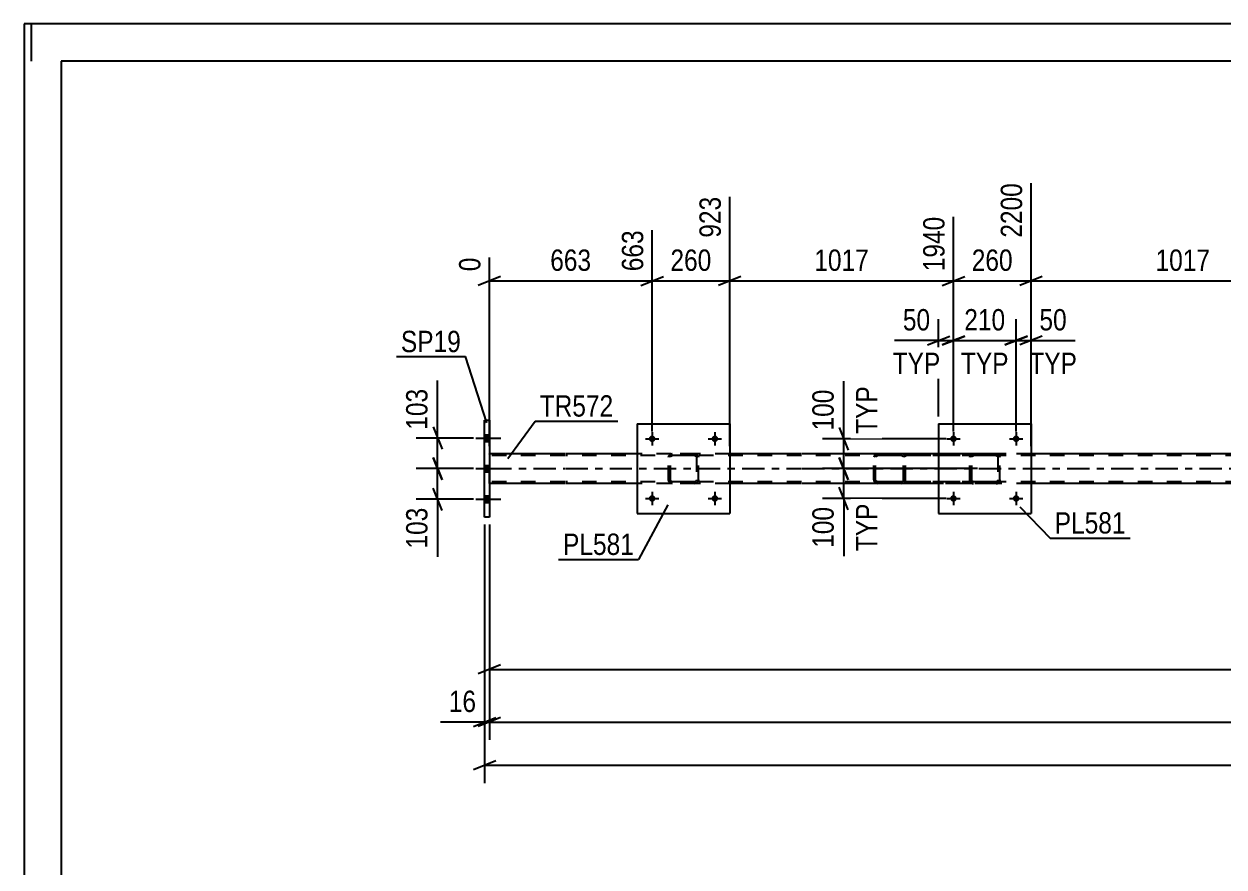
# Model space of a CAD drawing. Header units: millimetres. Extents: x 0 to 841, y 0 to 594.
# Drawn here: x 0 to 160.8, y 481 to 594 of the extents above; entities that cross this region are included whole.
import ezdxf

# ---------------------------------------------------------------- set-up
doc = ezdxf.new("R2010")
doc.units = ezdxf.units.MM
doc.linetypes.add('DXK_LINE_DOT2', pattern=[3.9198, 1.9599, -1.9599])
doc.linetypes.add('DXK_LINE_DOT3', pattern=[5.9187, 2.979, -0.9799, 0.9799, -0.9799])
doc.styles.add('Arial Narrow', font='ARIALN.TTF', dxfattribs={"height": 0.2})

# ---------------------------------------------------------------- blocks, each defined once
blk = doc.blocks.new('Unknown-122568519-1133 - 12225')
at = {"color": 5, "linetype": 'Continuous'}
for p, q in [((841, 594), (0, 594)), ((0, 594), (0, 0)), ((1, 589), (1, 594)), ((836, 589), (5, 589)), ((5, 589), (5, 5))]:
    blk.add_line(p, q, dxfattribs=at)
blk = doc.blocks.new('Bolt-122568519-3935 - 3869')
at = {"linetype": 'Continuous'}
for points in [[(125, 538.38, -1), (124.12, 538.38, -1)], [(133.4, 538.38, -1), (132.52, 538.38, -1)]]:
    blk.add_hatch(color=1, dxfattribs=at).paths.add_polyline_path(points)
at = {"color": 1, "linetype": 'Continuous'}
for p, q in [((124.56, 539.26), (124.56, 537.5)), ((132.96, 539.26), (132.96, 537.5)), ((123.68, 538.38), (125.44, 538.38)), ((132.08, 538.38), (133.84, 538.38))]:
    blk.add_line(p, q, dxfattribs=at)
blk = doc.blocks.new('Bolt-122568519-3936 - 3869')
at = {"linetype": 'Continuous'}
for points in [[(125, 530.38, -1), (124.12, 530.38, -1)], [(133.4, 530.38, -1), (132.52, 530.38, -1)]]:
    blk.add_hatch(color=1, dxfattribs=at).paths.add_polyline_path(points)
at = {"color": 1, "linetype": 'Continuous'}
for p, q in [((124.56, 531.26), (124.56, 529.5)), ((132.96, 531.26), (132.96, 529.5)), ((123.68, 530.38), (125.44, 530.38)), ((132.08, 530.38), (133.84, 530.38))]:
    blk.add_line(p, q, dxfattribs=at)
blk = doc.blocks.new('Part-122568519-4022 - 3869')
at = {"color": 2, "linetype": 'Continuous'}
for p, q in [((72.48, 536.38), (62.36, 536.38)), ((82.18, 536.38), (72.58, 536.38)), ((104.18, 536.38), (94.58, 536.38)), ((122.56, 536.38), (104.28, 536.38)), ((173.64, 536.38), (134.96, 536.38)), ((72.48, 532.38), (62.36, 532.38)), ((82.18, 532.38), (72.58, 532.38)), ((104.18, 532.38), (94.58, 532.38)), ((122.56, 532.38), (104.28, 532.38)), ((173.64, 532.38), (134.96, 532.38))]:
    blk.add_line(p, q, dxfattribs=at)
at = {"color": 7, "linetype": 'DXK_LINE_DOT2'}
for p, q in [((62.36, 532.38), (62.36, 536.38)), ((72.48, 536.14), (62.36, 536.14)), ((104.18, 536.14), (72.58, 536.14)), ((94.58, 536.38), (82.18, 536.38)), ((747.02, 536.14), (104.28, 536.14)), ((747.02, 536.38), (122.56, 536.38)), ((134.96, 536.38), (122.56, 536.38)), ((72.48, 532.62), (62.36, 532.62)), ((104.18, 532.62), (72.58, 532.62)), ((94.58, 532.38), (82.18, 532.38)), ((747.02, 532.62), (104.28, 532.62)), ((134.96, 532.38), (122.56, 532.38))]:
    blk.add_line(p, q, dxfattribs=at)
at = {"color": 7, "linetype": 'DXK_LINE_DOT3'}
for p, q in [((62.36, 534.38), (72.48, 534.38)), ((72.58, 534.38), (104.18, 534.38)), ((104.28, 534.38), (747.02, 534.38))]:
    blk.add_line(p, q, dxfattribs=at)
blk = doc.blocks.new('Part-122568519-3990 - 3869')
at = {"color": 2, "linetype": 'Continuous'}
for p, q in [((61.72, 540.88), (62.36, 540.88)), ((61.72, 527.88), (61.72, 540.88)), ((62.36, 540.88), (62.36, 527.88)), ((62.36, 527.88), (61.72, 527.88))]:
    blk.add_line(p, q, dxfattribs=at)
blk = doc.blocks.new('Part-122568519-3991 - 3869')
at = {"color": 7, "linetype": 'DXK_LINE_DOT2'}
for p, q in [((113.91, 536.07), (113.88, 535.9)), ((113.88, 532.86), (113.88, 535.9)), ((113.91, 536.08), (113.91, 536.07)), ((114.13, 535.9), (114.15, 535.99)), ((114.13, 532.86), (114.13, 535.9)), ((114.15, 535.99), (114.21, 536.07)), ((114.39, 536.38), (114.19, 536.34)), ((114.21, 536.07), (114.29, 536.12)), ((114.29, 536.12), (114.39, 536.14)), ((129.38, 536.38), (114.39, 536.38)), ((129.38, 536.14), (114.39, 536.14)), ((117.82, 536.34), (117.62, 536.38)), ((117.62, 536.14), (117.72, 536.12)), ((117.72, 536.12), (117.8, 536.07)), ((117.8, 536.07), (117.86, 535.99)), ((117.86, 535.99), (117.88, 535.9)), ((117.88, 532.86), (117.88, 535.9)), ((118.1, 536.07), (118.09, 536.08)), ((118.13, 535.9), (118.1, 536.07)), ((118.13, 532.86), (118.13, 535.9)), ((113.88, 532.86), (113.9, 532.77)), ((113.9, 532.77), (113.91, 532.67)), ((114.15, 532.77), (114.13, 532.86)), ((114.21, 532.69), (114.15, 532.77)), ((114.19, 532.42), (114.39, 532.38)), ((114.29, 532.64), (114.21, 532.69)), ((114.39, 532.62), (114.29, 532.64)), ((129.38, 532.62), (114.39, 532.62)), ((129.38, 532.38), (114.39, 532.38)), ((117.72, 532.64), (117.62, 532.62)), ((117.62, 532.38), (117.82, 532.42)), ((117.8, 532.69), (117.72, 532.64)), ((117.86, 532.77), (117.8, 532.69)), ((117.88, 532.86), (117.86, 532.77)), ((118.09, 532.67), (118.11, 532.77)), ((118.11, 532.77), (118.13, 532.86))]:
    blk.add_line(p, q, dxfattribs=at)
for centre, start, end in [((114.37, 535.88), 110.7583, 155.68), ((117.64, 535.88), 24.32, 69.2417), ((114.37, 532.88), 204.32, 249.2417), ((117.64, 532.88), 290.7583, 335.68)]:
    blk.add_arc(centre, 0.496, start, end, dxfattribs=at)
blk = doc.blocks.new('Bolt-122568519-3933 - 3869')
at = {"linetype": 'Continuous'}
for points in [[(84.62, 538.38, -1), (83.74, 538.38, -1)], [(93.02, 538.38, -1), (92.14, 538.38, -1)]]:
    blk.add_hatch(color=1, dxfattribs=at).paths.add_polyline_path(points)
at = {"color": 1, "linetype": 'Continuous'}
for p, q in [((84.18, 539.26), (84.18, 537.5)), ((92.58, 539.26), (92.58, 537.5)), ((83.3, 538.38), (85.06, 538.38)), ((91.7, 538.38), (93.46, 538.38))]:
    blk.add_line(p, q, dxfattribs=at)
blk = doc.blocks.new('Bolt-122568519-3934 - 3869')
at = {"linetype": 'Continuous'}
for points in [[(84.62, 530.38, -1), (83.74, 530.38, -1)], [(93.02, 530.38, -1), (92.14, 530.38, -1)]]:
    blk.add_hatch(color=1, dxfattribs=at).paths.add_polyline_path(points)
at = {"color": 1, "linetype": 'Continuous'}
for p, q in [((84.18, 531.26), (84.18, 529.5)), ((92.58, 531.26), (92.58, 529.5)), ((83.3, 530.38), (85.06, 530.38)), ((91.7, 530.38), (93.46, 530.38))]:
    blk.add_line(p, q, dxfattribs=at)
blk = doc.blocks.new('Bolt-122568519-3961 - 3869')
at = {"linetype": 'Continuous'}
for points in [[(62.36, 538.04), (62.36, 538.92), (61.72, 538.92), (61.72, 538.04)], [(62.36, 538.04), (62.36, 538.92), (61.72, 538.92), (61.72, 538.04)], [(62.36, 538.04), (62.36, 538.92), (61.72, 538.92), (61.72, 538.04)], [(62.36, 533.94), (62.36, 534.82), (61.72, 534.82), (61.72, 533.94)], [(62.36, 533.94), (62.36, 534.82), (61.72, 534.82), (61.72, 533.94)], [(62.36, 529.84), (62.36, 530.72), (61.72, 530.72), (61.72, 529.84)], [(62.36, 529.84), (62.36, 530.72), (61.72, 530.72), (61.72, 529.84)], [(62.36, 529.84), (62.36, 530.72), (61.72, 530.72), (61.72, 529.84)]]:
    blk.add_hatch(color=1, dxfattribs=at).paths.add_polyline_path(points)
at = {"color": 1, "linetype": 'Continuous'}
for p, q in [((61.72, 538.92), (62.36, 538.92)), ((61.72, 538.92), (62.36, 538.92)), ((61.72, 538.92), (62.36, 538.92)), ((60.56, 538.48), (63.88, 538.48)), ((60.56, 538.48), (63.88, 538.48)), ((60.56, 538.48), (63.88, 538.48)), ((61.72, 538.04), (62.36, 538.04)), ((61.72, 538.04), (62.36, 538.04)), ((61.72, 538.04), (62.36, 538.04)), ((60.56, 534.38), (63.88, 534.38)), ((60.56, 534.38), (63.88, 534.38)), ((61.72, 534.82), (62.36, 534.82)), ((61.72, 534.82), (62.36, 534.82)), ((61.72, 533.94), (62.36, 533.94)), ((61.72, 533.94), (62.36, 533.94)), ((61.72, 530.72), (62.36, 530.72)), ((61.72, 530.72), (62.36, 530.72)), ((61.72, 530.72), (62.36, 530.72)), ((60.56, 530.28), (63.88, 530.28)), ((60.56, 530.28), (63.88, 530.28)), ((60.56, 530.28), (63.88, 530.28)), ((61.72, 529.84), (62.36, 529.84)), ((61.72, 529.84), (62.36, 529.84)), ((61.72, 529.84), (62.36, 529.84))]:
    blk.add_line(p, q, dxfattribs=at)
blk = doc.blocks.new('Part-122568519-4058 - 3869')
at = {"color": 2, "linetype": 'Continuous'}
for p, q in [((122.56, 540.38), (122.56, 528.38)), ((122.56, 540.38), (134.96, 540.38)), ((134.96, 540.38), (134.96, 528.38)), ((122.56, 528.38), (134.96, 528.38))]:
    blk.add_line(p, q, dxfattribs=at)
blk = doc.blocks.new('Part-122568519-4053 - 3869')
at = {"color": 7, "linetype": 'DXK_LINE_DOT2'}
for p, q in [((126.76, 535.9), (126.79, 536.08)), ((126.79, 536.08), (126.76, 535.9)), ((126.76, 532.86), (126.76, 535.9)), ((127, 535.9), (127.01, 535.99)), ((127, 532.86), (127, 535.9)), ((127.01, 535.99), (127.07, 536.07)), ((127.05, 536.34), (127.24, 536.38)), ((127.24, 536.38), (127.05, 536.34)), ((127.07, 536.07), (127.14, 536.12)), ((127.14, 536.12), (127.24, 536.14)), ((130.28, 536.38), (127.24, 536.38)), ((130.28, 536.14), (127.24, 536.14)), ((130.28, 536.38), (130.46, 536.34)), ((130.46, 536.34), (130.28, 536.38)), ((130.28, 536.14), (130.37, 536.12)), ((130.37, 536.12), (130.45, 536.07)), ((130.45, 536.07), (130.5, 535.99)), ((130.5, 535.99), (130.52, 535.9)), ((130.52, 535.9), (130.52, 532.86)), ((130.72, 536.08), (130.76, 535.9)), ((130.76, 535.9), (130.72, 536.08)), ((130.76, 532.86), (130.76, 535.9)), ((126.79, 532.67), (126.76, 532.86)), ((126.76, 532.86), (126.79, 532.67)), ((127.01, 532.77), (127, 532.86)), ((127.07, 532.69), (127.01, 532.77)), ((127.24, 532.38), (127.05, 532.41)), ((127.05, 532.41), (127.24, 532.38)), ((127.14, 532.64), (127.07, 532.69)), ((127.24, 532.62), (127.14, 532.64)), ((130.28, 532.62), (127.24, 532.62)), ((130.28, 532.38), (127.24, 532.38)), ((130.37, 532.64), (130.28, 532.62)), ((130.46, 532.41), (130.28, 532.38)), ((130.28, 532.38), (130.46, 532.41)), ((130.45, 532.69), (130.37, 532.64)), ((130.5, 532.77), (130.45, 532.69)), ((130.52, 532.86), (130.5, 532.77)), ((130.76, 532.86), (130.72, 532.67)), ((130.72, 532.67), (130.76, 532.86))]:
    blk.add_line(p, q, dxfattribs=at)
at = {"color": 7, "linetype": 'DXK_LINE_DOT3'}
blk.add_line((128.76, 534.38), (128.76, 534.38), dxfattribs=at)
at = {"color": 7, "linetype": 'DXK_LINE_DOT2'}
for centre, start, end in [((127.24, 535.9), 112.5, 157.5), ((127.24, 535.9), 112.5, 157.5), ((130.28, 535.9), 22.5, 67.5), ((130.28, 535.9), 22.5, 67.5), ((127.24, 532.86), 202.5, 247.5), ((127.24, 532.86), 202.5, 247.5), ((130.28, 532.86), 292.5, 337.5), ((130.28, 532.86), 292.5, 337.5)]:
    blk.add_arc(centre, 0.48, start, end, dxfattribs=at)
blk = doc.blocks.new('Part-122568519-4103 - 3869')
at = {"color": 7, "linetype": 'DXK_LINE_DOT2'}
for p, q in [((86.38, 535.9), (86.41, 536.08)), ((86.41, 536.08), (86.38, 535.9)), ((86.38, 532.86), (86.38, 535.9)), ((86.62, 535.9), (86.63, 535.99)), ((86.62, 532.86), (86.62, 535.9)), ((86.63, 535.99), (86.69, 536.07)), ((86.67, 536.34), (86.86, 536.38)), ((86.86, 536.38), (86.67, 536.34)), ((86.69, 536.07), (86.76, 536.12)), ((86.76, 536.12), (86.86, 536.14)), ((89.9, 536.38), (86.86, 536.38)), ((89.9, 536.14), (86.86, 536.14)), ((89.9, 536.38), (90.08, 536.34)), ((90.08, 536.34), (89.9, 536.38)), ((89.9, 536.14), (89.99, 536.12)), ((89.99, 536.12), (90.07, 536.07)), ((90.07, 536.07), (90.12, 535.99)), ((90.12, 535.99), (90.14, 535.9)), ((90.14, 535.9), (90.14, 532.86)), ((90.34, 536.08), (90.38, 535.9)), ((90.38, 535.9), (90.34, 536.08)), ((90.38, 532.86), (90.38, 535.9)), ((86.41, 532.67), (86.38, 532.86)), ((86.38, 532.86), (86.41, 532.67)), ((86.63, 532.77), (86.62, 532.86)), ((86.69, 532.69), (86.63, 532.77)), ((86.86, 532.38), (86.67, 532.42)), ((86.67, 532.42), (86.86, 532.38)), ((86.76, 532.64), (86.69, 532.69)), ((86.86, 532.62), (86.76, 532.64)), ((89.9, 532.62), (86.86, 532.62)), ((89.9, 532.38), (86.86, 532.38)), ((89.99, 532.64), (89.9, 532.62)), ((90.08, 532.42), (89.9, 532.38)), ((89.9, 532.38), (90.08, 532.42)), ((90.07, 532.69), (89.99, 532.64)), ((90.12, 532.77), (90.07, 532.69)), ((90.14, 532.86), (90.12, 532.77)), ((90.38, 532.86), (90.34, 532.67)), ((90.34, 532.67), (90.38, 532.86))]:
    blk.add_line(p, q, dxfattribs=at)
at = {"color": 7, "linetype": 'DXK_LINE_DOT3'}
blk.add_line((88.38, 534.38), (88.38, 534.38), dxfattribs=at)
at = {"color": 7, "linetype": 'DXK_LINE_DOT2'}
for centre, start, end in [((86.86, 535.9), 112.5, 157.5), ((86.86, 535.9), 112.5, 157.5), ((89.9, 535.9), 22.5, 67.5), ((89.9, 535.9), 22.5, 67.5), ((86.86, 532.86), 202.5, 247.5), ((86.86, 532.86), 202.5, 247.5), ((89.9, 532.86), 292.5, 337.5), ((89.9, 532.86), 292.5, 337.5)]:
    blk.add_arc(centre, 0.48, start, end, dxfattribs=at)
blk = doc.blocks.new('Part-122568519-4108 - 3869')
at = {"color": 2, "linetype": 'Continuous'}
for p, q in [((82.18, 540.38), (82.18, 528.38)), ((82.18, 540.38), (94.58, 540.38)), ((94.58, 540.38), (94.58, 528.38)), ((82.18, 528.38), (94.58, 528.38))]:
    blk.add_line(p, q, dxfattribs=at)
blk = doc.blocks.new('StraightDimension-122568519-4539 - 3869')
at = {"color": 7, "linetype": 'Continuous'}
for p, q in [((54.82, 535.88), (56.02, 532.88)), ((60.26, 534.38), (52.57, 534.38)), ((55.42, 530.28), (55.42, 534.38)), ((56.02, 528.78), (54.82, 531.78)), ((60.26, 530.28), (52.57, 530.28))]:
    blk.add_line(p, q, dxfattribs=at)
at = {"color": 0}
blk.add_wipeout([(54.67, 529.75), (50.47, 529.75), (50.47, 523.07), (54.67, 523.07)], dxfattribs=at)
at = {"color": 7, "linetype": 'Continuous'}
blk.add_line((55.42, 530.28), (55.42, 522.54), dxfattribs=at)
blk.add_line((55.42, 530.28), (55.42, 522.54), dxfattribs=at)
at = {"color": 3, "style": 'Arial Narrow'}
blk.add_text('103', height=2.863, rotation=90.0002, dxfattribs=at).set_placement((54.07, 523.67))
blk = doc.blocks.new('StraightDimension-122568519-5010 - 3869')
at = {"color": 7, "linetype": 'Continuous'}
for p, q in [((94.58, 537.38), (94.58, 570.84)), ((124.56, 539.38), (124.56, 568.16)), ((96.08, 560.15), (93.08, 558.95)), ((123.06, 558.95), (126.06, 560.15)), ((94.58, 559.55), (124.56, 559.55))]:
    blk.add_line(p, q, dxfattribs=at)
at = {"color": 0, "linetype": 'Continuous'}
blk.add_wipeout([(123.96, 568.76), (119.76, 568.76), (119.76, 560.25), (123.96, 560.25)], dxfattribs=at)
at = {"color": 0}
blk.add_wipeout([(113.82, 560.3), (113.82, 564.5), (105.31, 564.5), (105.31, 560.3)], dxfattribs=at)
at = {"color": 3, "linetype": 'Continuous', "style": 'Arial Narrow'}
blk.add_text('1940', height=2.863, rotation=90.0002, dxfattribs=at).set_placement((123.36, 560.85))
at = {"color": 3, "style": 'Arial Narrow'}
blk.add_text('1017', height=2.863, dxfattribs=at).set_placement((105.91, 560.9))
blk = doc.blocks.new('StraightDimension-122568519-4987 - 3869')
at = {"color": 7, "linetype": 'Continuous'}
for p, q in [((84.18, 539.38), (84.18, 566.34)), ((62.36, 537.38), (62.36, 562.68)), ((63.86, 560.15), (60.86, 558.95)), ((82.68, 558.95), (85.68, 560.15)), ((62.36, 559.55), (84.18, 559.55))]:
    blk.add_line(p, q, dxfattribs=at)
at = {"color": 0, "linetype": 'Continuous'}
for points in [[(83.58, 566.94), (79.38, 566.94), (79.38, 560.25), (83.58, 560.25)], [(61.76, 563.28), (57.56, 563.28), (57.56, 560.25), (61.76, 560.25)]]:
    blk.add_wipeout(points, dxfattribs=at)
at = {"color": 0}
blk.add_wipeout([(76.61, 560.3), (76.61, 564.5), (69.92, 564.5), (69.92, 560.3)], dxfattribs=at)
at = {"color": 3, "linetype": 'Continuous', "style": 'Arial Narrow'}
for s, height, p in [('663', 2.863, (82.98, 560.85)), ('0', 2.86, (61.16, 560.85))]:
    blk.add_text(s, height=height, rotation=90.0002, dxfattribs=at).set_placement(p)
at = {"color": 3, "style": 'Arial Narrow'}
blk.add_text('663', height=2.863, dxfattribs=at).set_placement((70.52, 560.9))
blk = doc.blocks.new('StraightDimension-122568519-4457 - 3869')
at = {"color": 7, "linetype": 'Continuous'}
for p, q in [((124.56, 539.38), (124.56, 554.41)), ((132.96, 539.38), (132.96, 554.41)), ((123.06, 550.96), (126.06, 552.16)), ((134.46, 552.16), (131.46, 550.96)), ((124.56, 551.56), (132.96, 551.56))]:
    blk.add_line(p, q, dxfattribs=at)
at = {"color": 0}
blk.add_wipeout([(132.1, 552.31), (132.1, 556.51), (125.41, 556.51), (125.41, 552.31)], dxfattribs=at)
at = {"color": 0, "linetype": 'Continuous'}
blk.add_wipeout([(132.55, 546.46), (132.55, 550.66), (124.96, 550.66), (124.96, 546.46)], dxfattribs=at)
at = {"color": 3, "style": 'Arial Narrow'}
blk.add_text('210', height=2.863, dxfattribs=at).set_placement((126.01, 552.91))
at = {"color": 3, "linetype": 'Continuous', "style": 'Arial Narrow'}
blk.add_text('TYP', height=2.863, dxfattribs=at).set_placement((125.56, 547.06))
blk = doc.blocks.new('StraightDimension-122568519-4996 - 3869')
at = {"color": 7, "linetype": 'Continuous'}
for p, q in [((94.58, 537.38), (94.58, 570.84)), ((84.18, 539.38), (84.18, 566.34)), ((82.68, 558.95), (85.68, 560.15)), ((96.08, 560.15), (93.08, 558.95)), ((84.18, 559.55), (94.58, 559.55))]:
    blk.add_line(p, q, dxfattribs=at)
at = {"color": 0}
blk.add_wipeout([(92.72, 560.3), (92.72, 564.5), (86.03, 564.5), (86.03, 560.3)], dxfattribs=at)
at = {"color": 3, "style": 'Arial Narrow'}
blk.add_text('260', height=2.863, dxfattribs=at).set_placement((86.63, 560.9))
at = {"color": 0, "linetype": 'Continuous'}
blk.add_wipeout([(93.98, 571.44), (89.78, 571.44), (89.78, 564.75), (93.98, 564.75)], dxfattribs=at)
at = {"color": 3, "linetype": 'Continuous', "style": 'Arial Narrow'}
blk.add_text('923', height=2.863, rotation=90.0002, dxfattribs=at).set_placement((93.38, 565.35))
blk = doc.blocks.new('StraightDimension-122568519-5024 - 3869')
at = {"color": 7, "linetype": 'Continuous'}
for p, q in [((134.96, 537.38), (134.96, 572.66)), ((124.56, 539.38), (124.56, 568.16)), ((123.06, 558.95), (126.06, 560.15)), ((136.46, 560.15), (133.46, 558.95)), ((124.56, 559.55), (134.96, 559.55))]:
    blk.add_line(p, q, dxfattribs=at)
at = {"color": 0}
blk.add_wipeout([(133.1, 560.3), (133.1, 564.5), (126.41, 564.5), (126.41, 560.3)], dxfattribs=at)
at = {"color": 3, "style": 'Arial Narrow'}
blk.add_text('260', height=2.863, dxfattribs=at).set_placement((127.01, 560.9))
at = {"color": 0, "linetype": 'Continuous'}
blk.add_wipeout([(134.36, 573.26), (130.16, 573.26), (130.16, 564.75), (134.36, 564.75)], dxfattribs=at)
at = {"color": 3, "linetype": 'Continuous', "style": 'Arial Narrow'}
blk.add_text('2200', height=2.863, rotation=90.0002, dxfattribs=at).set_placement((133.76, 565.35))
blk = doc.blocks.new('StraightDimension-122568519-4487 - 3869')
at = {"color": 7, "linetype": 'Continuous'}
for p, q in [((61.72, 526.88), (61.72, 492.21)), ((63.22, 495.21), (60.22, 494.01)), ((61.72, 494.61), (747.66, 494.61))]:
    blk.add_line(p, q, dxfattribs=at)
blk = doc.blocks.new('StraightDimension-122568519-4444 - 3869')
at = {"color": 7, "linetype": 'Continuous'}
for p, q in [((122.56, 541.38), (122.56, 554.41)), ((124.56, 539.38), (124.56, 554.41)), ((121.06, 550.96), (124.06, 552.16)), ((126.06, 552.16), (123.06, 550.96)), ((122.56, 551.56), (124.56, 551.56))]:
    blk.add_line(p, q, dxfattribs=at)
at = {"color": 0}
blk.add_wipeout([(122.03, 552.31), (122.03, 556.51), (117.18, 556.51), (117.18, 552.31)], dxfattribs=at)
at = {"color": 0, "linetype": 'Continuous'}
blk.add_wipeout([(123.4, 546.46), (123.4, 550.66), (115.81, 550.66), (115.81, 546.46)], dxfattribs=at)
at = {"color": 7, "linetype": 'Continuous'}
blk.add_line((122.56, 551.56), (116.65, 551.56), dxfattribs=at)
blk.add_line((122.56, 551.56), (116.65, 551.56), dxfattribs=at)
at = {"color": 3, "style": 'Arial Narrow'}
blk.add_text('50', height=2.863, dxfattribs=at).set_placement((117.78, 552.91))
at = {"color": 3, "linetype": 'Continuous', "style": 'Arial Narrow'}
blk.add_text('TYP', height=2.863, dxfattribs=at).set_placement((116.41, 547.06))
blk = doc.blocks.new('StraightDimension-122568519-4349 - 3869')
at = {"color": 7, "linetype": 'Continuous'}
for p, q in [((62.36, 526.88), (62.36, 505.06)), ((63.86, 508.06), (60.86, 506.86)), ((62.36, 507.46), (626.93, 507.46))]:
    blk.add_line(p, q, dxfattribs=at)
blk = doc.blocks.new('StraightDimension-122568519-4413 - 3869')
at = {"color": 7, "linetype": 'Continuous'}
for p, q in [((109.26, 539.88), (110.46, 536.88)), ((123.56, 538.38), (107.01, 538.38)), ((109.86, 534.38), (109.86, 538.38)), ((110.46, 532.88), (109.26, 535.88)), ((127.76, 534.38), (107.01, 534.38))]:
    blk.add_line(p, q, dxfattribs=at)
at = {"color": 0}
blk.add_wipeout([(109.11, 545.59), (104.91, 545.59), (104.91, 538.9), (109.11, 538.9)], dxfattribs=at)
at = {"color": 0, "linetype": 'Continuous'}
blk.add_wipeout([(114.96, 546.04), (110.76, 546.04), (110.76, 538.45), (114.96, 538.45)], dxfattribs=at)
at = {"color": 7, "linetype": 'Continuous'}
blk.add_line((109.86, 538.38), (109.86, 546.11), dxfattribs=at)
blk.add_line((109.86, 538.38), (109.86, 546.11), dxfattribs=at)
at = {"color": 3, "linetype": 'Continuous', "style": 'Arial Narrow'}
blk.add_text('TYP', height=2.863, rotation=90.0002, dxfattribs=at).set_placement((114.36, 539.05))
at = {"color": 3, "style": 'Arial Narrow'}
blk.add_text('100', height=2.863, rotation=90.0002, dxfattribs=at).set_placement((108.51, 539.5))
blk = doc.blocks.new('StraightDimension-122568519-4428 - 3869')
at = {"color": 7, "linetype": 'Continuous'}
for p, q in [((109.26, 535.88), (110.46, 532.88)), ((127.76, 534.38), (107.01, 534.38)), ((109.86, 530.38), (109.86, 534.38)), ((110.46, 528.88), (109.26, 531.88)), ((123.56, 530.38), (107.01, 530.38))]:
    blk.add_line(p, q, dxfattribs=at)
at = {"color": 0}
blk.add_wipeout([(109.11, 529.85), (104.91, 529.85), (104.91, 523.17), (109.11, 523.17)], dxfattribs=at)
at = {"color": 0, "linetype": 'Continuous'}
blk.add_wipeout([(114.96, 530.31), (110.76, 530.31), (110.76, 522.72), (114.96, 522.72)], dxfattribs=at)
at = {"color": 7, "linetype": 'Continuous'}
blk.add_line((109.86, 530.38), (109.86, 522.64), dxfattribs=at)
blk.add_line((109.86, 530.38), (109.86, 522.64), dxfattribs=at)
at = {"color": 3, "style": 'Arial Narrow'}
blk.add_text('100', height=2.863, rotation=90.0002, dxfattribs=at).set_placement((108.51, 523.77))
at = {"color": 3, "linetype": 'Continuous', "style": 'Arial Narrow'}
blk.add_text('TYP', height=2.863, rotation=90.0002, dxfattribs=at).set_placement((114.36, 523.32))
blk = doc.blocks.new('StraightDimension-122568519-4473 - 3869')
at = {"color": 7, "linetype": 'Continuous'}
for p, q in [((132.96, 539.38), (132.96, 554.41)), ((134.96, 541.38), (134.96, 554.41)), ((131.46, 550.96), (134.46, 552.16)), ((136.46, 552.16), (133.46, 550.96)), ((132.96, 551.56), (134.96, 551.56))]:
    blk.add_line(p, q, dxfattribs=at)
at = {"color": 0}
blk.add_wipeout([(140.34, 552.31), (140.34, 556.51), (135.48, 556.51), (135.48, 552.31)], dxfattribs=at)
at = {"color": 0, "linetype": 'Continuous'}
blk.add_wipeout([(141.7, 546.46), (141.7, 550.66), (134.12, 550.66), (134.12, 546.46)], dxfattribs=at)
at = {"color": 7, "linetype": 'Continuous'}
blk.add_line((134.96, 551.56), (140.86, 551.56), dxfattribs=at)
blk.add_line((134.96, 551.56), (140.86, 551.56), dxfattribs=at)
at = {"color": 3, "style": 'Arial Narrow'}
blk.add_text('50', height=2.863, dxfattribs=at).set_placement((136.08, 552.91))
at = {"color": 3, "linetype": 'Continuous', "style": 'Arial Narrow'}
blk.add_text('TYP', height=2.863, dxfattribs=at).set_placement((134.72, 547.06))
blk = doc.blocks.new('StraightDimension-122568519-4508 - 3869')
at = {"color": 7, "linetype": 'Continuous'}
for p, q in [((62.36, 526.88), (62.36, 498)), ((63.86, 501), (60.86, 499.8)), ((62.36, 500.4), (747.02, 500.4))]:
    blk.add_line(p, q, dxfattribs=at)
blk = doc.blocks.new('StraightDimension-122568519-4518 - 3869')
at = {"color": 7, "linetype": 'Continuous'}
for p, q in [((61.72, 526.88), (61.72, 498)), ((62.36, 526.88), (62.36, 498)), ((60.22, 499.8), (63.22, 501)), ((63.86, 501), (60.86, 499.8)), ((61.72, 500.4), (62.36, 500.4))]:
    blk.add_line(p, q, dxfattribs=at)
at = {"color": 0}
blk.add_wipeout([(61.19, 501.15), (61.19, 505.35), (56.33, 505.35), (56.33, 501.15)], dxfattribs=at)
at = {"color": 7, "linetype": 'Continuous'}
blk.add_line((61.72, 500.4), (55.81, 500.4), dxfattribs=at)
blk.add_line((61.72, 500.4), (55.81, 500.4), dxfattribs=at)
at = {"color": 3, "style": 'Arial Narrow'}
blk.add_text('16', height=2.863, dxfattribs=at).set_placement((56.93, 501.75))
blk = doc.blocks.new('StraightDimension-122568519-4529 - 3869')
at = {"color": 7, "linetype": 'Continuous'}
for p, q in [((54.82, 539.98), (56.02, 536.98)), ((60.26, 538.48), (52.57, 538.48)), ((55.42, 534.38), (55.42, 538.48)), ((56.02, 532.88), (54.82, 535.88)), ((60.26, 534.38), (52.57, 534.38))]:
    blk.add_line(p, q, dxfattribs=at)
at = {"color": 0}
blk.add_wipeout([(54.67, 545.69), (50.47, 545.69), (50.47, 539), (54.67, 539)], dxfattribs=at)
at = {"color": 7, "linetype": 'Continuous'}
blk.add_line((55.42, 538.48), (55.42, 546.21), dxfattribs=at)
blk.add_line((55.42, 538.48), (55.42, 546.21), dxfattribs=at)
at = {"color": 3, "style": 'Arial Narrow'}
blk.add_text('103', height=2.863, rotation=90.0002, dxfattribs=at).set_placement((54.07, 539.6))
blk = doc.blocks.new('StraightDimension-122568519-4969 - 3869')
at = {"color": 7, "linetype": 'Continuous'}
for p, q in [((134.96, 537.38), (134.96, 572.66)), ((175.64, 539.38), (175.64, 568.16)), ((136.46, 560.15), (133.46, 558.95)), ((174.14, 558.95), (177.14, 560.15)), ((134.96, 559.55), (175.64, 559.55))]:
    blk.add_line(p, q, dxfattribs=at)
at = {"color": 0, "linetype": 'Continuous'}
blk.add_wipeout([(175.04, 568.76), (170.84, 568.76), (170.84, 560.25), (175.04, 560.25)], dxfattribs=at)
at = {"color": 0}
blk.add_wipeout([(159.55, 560.3), (159.55, 564.5), (151.04, 564.5), (151.04, 560.3)], dxfattribs=at)
at = {"color": 3, "linetype": 'Continuous', "style": 'Arial Narrow'}
blk.add_text('3217', height=2.863, rotation=90.0002, dxfattribs=at).set_placement((174.44, 560.85))
at = {"color": 3, "style": 'Arial Narrow'}
blk.add_text('1017', height=2.863, dxfattribs=at).set_placement((151.64, 560.9))
blk = doc.blocks.new('Mark-122568519-3986 - 3869')
at = {"color": 0}
blk.add_wipeout([(58.55, 550), (58.55, 553), (50.51, 553), (50.51, 550)], dxfattribs=at)
blk.add_wipeout([(58.55, 550), (58.55, 553), (50.51, 553), (50.51, 550)], dxfattribs=at)
at = {"color": 30, "linetype": 'Continuous'}
for p in [(49.91, 549.4), (62.04, 540.52)]:
    blk.add_line(p, (59.15, 549.4), dxfattribs=at)
at = {"color": 3, "style": 'Arial Narrow'}
blk.add_text('SP19', height=2.863, dxfattribs=at).set_placement((50.51, 550))
blk = doc.blocks.new('Mark-122568519-4054 - 3869')
at = {"color": 0}
blk.add_wipeout([(147.64, 525.68), (147.64, 528.68), (138.13, 528.68), (138.13, 525.68)], dxfattribs=at)
blk.add_wipeout([(147.64, 525.68), (147.64, 528.68), (138.13, 528.68), (138.13, 525.68)], dxfattribs=at)
at = {"color": 30, "linetype": 'Continuous'}
for p, q in [((133.47, 529.27), (137.53, 525.08)), ((137.53, 525.08), (148.24, 525.08))]:
    blk.add_line(p, q, dxfattribs=at)
at = {"color": 3, "style": 'Arial Narrow'}
blk.add_text('PL581', height=2.863, dxfattribs=at).set_placement((138.13, 525.68))
blk = doc.blocks.new('Mark-122568519-4018 - 3869')
at = {"color": 0}
blk.add_wipeout([(78.98, 541.36), (78.98, 544.36), (69.11, 544.36), (69.11, 541.36)], dxfattribs=at)
blk.add_wipeout([(78.98, 541.36), (78.98, 544.36), (69.11, 544.36), (69.11, 541.36)], dxfattribs=at)
at = {"color": 30, "linetype": 'Continuous'}
for p, q in [((64.84, 535.76), (68.51, 540.76)), ((68.51, 540.76), (79.58, 540.76))]:
    blk.add_line(p, q, dxfattribs=at)
at = {"color": 3, "style": 'Arial Narrow'}
blk.add_text('TR572', height=2.863, dxfattribs=at).set_placement((69.11, 541.36))
blk = doc.blocks.new('Mark-122568519-4104 - 3869')
at = {"color": 0}
blk.add_wipeout([(81.75, 522.81), (81.75, 525.81), (72.24, 525.81), (72.24, 522.81)], dxfattribs=at)
blk.add_wipeout([(81.75, 522.81), (81.75, 525.81), (72.24, 525.81), (72.24, 522.81)], dxfattribs=at)
at = {"color": 30, "linetype": 'Continuous'}
for p in [(86.28, 529.55), (71.64, 522.21)]:
    blk.add_line(p, (82.35, 522.21), dxfattribs=at)
at = {"color": 3, "style": 'Arial Narrow'}
blk.add_text('PL581', height=2.863, dxfattribs=at).set_placement((72.24, 522.81))

msp = doc.modelspace()

# ---------------------------------------------------------------- block references
for name in ['Unknown-122568519-1133 - 12225', 'Part-122568519-3990 - 3869', 'Part-122568519-4108 - 3869', 'Part-122568519-4058 - 3869', 'Bolt-122568519-3961 - 3869', 'Bolt-122568519-3933 - 3869', 'Bolt-122568519-3935 - 3869', 'Part-122568519-4022 - 3869', 'Part-122568519-4103 - 3869', 'Part-122568519-3991 - 3869', 'Part-122568519-4053 - 3869', 'Bolt-122568519-3934 - 3869', 'Bolt-122568519-3936 - 3869']:
    msp.add_blockref(name, (0, 0))

# ---------------------------------------------------------------- next in the draw order: block references
for name in ['StraightDimension-122568519-5010 - 3869', 'StraightDimension-122568519-4987 - 3869', 'StraightDimension-122568519-4539 - 3869']:
    msp.add_blockref(name, (0, 0))

# ---------------------------------------------------------------- next in the draw order: block references
for name in ['StraightDimension-122568519-4996 - 3869', 'StraightDimension-122568519-4457 - 3869', 'StraightDimension-122568519-4529 - 3869', 'Mark-122568519-4018 - 3869', 'StraightDimension-122568519-4487 - 3869']:
    msp.add_blockref(name, (0, 0))

# ---------------------------------------------------------------- next in the draw order: block references
for name in ['StraightDimension-122568519-5024 - 3869', 'Mark-122568519-3986 - 3869', 'StraightDimension-122568519-4349 - 3869']:
    msp.add_blockref(name, (0, 0))

# ---------------------------------------------------------------- next in the draw order: block references
for name in ['StraightDimension-122568519-4444 - 3869', 'StraightDimension-122568519-4473 - 3869']:
    msp.add_blockref(name, (0, 0))

# ---------------------------------------------------------------- next in the draw order: block references
for name in ['StraightDimension-122568519-4969 - 3869', 'StraightDimension-122568519-4413 - 3869']:
    msp.add_blockref(name, (0, 0))

# ---------------------------------------------------------------- next in the draw order: block references
msp.add_blockref('StraightDimension-122568519-4428 - 3869', (0, 0))

# ---------------------------------------------------------------- next in the draw order: block references
msp.add_blockref('StraightDimension-122568519-4508 - 3869', (0, 0))

# ---------------------------------------------------------------- next in the draw order: block references
for name in ['Mark-122568519-4104 - 3869', 'Mark-122568519-4054 - 3869', 'StraightDimension-122568519-4518 - 3869']:
    msp.add_blockref(name, (0, 0))

doc.saveas('drawing.dxf')
